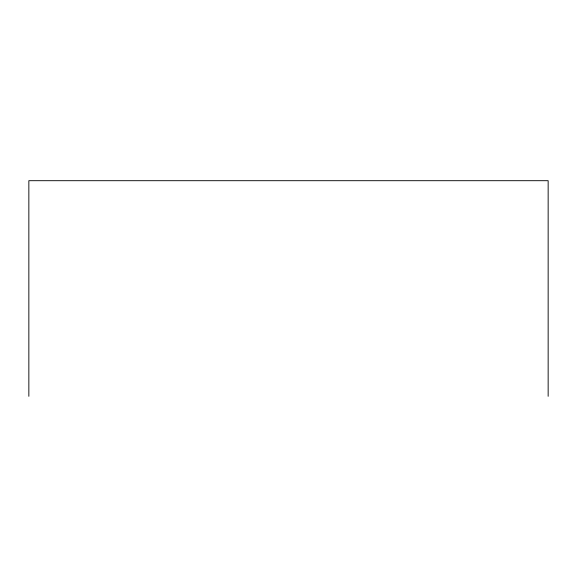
<?xml version="1.0" encoding="UTF-8"?>
<svg xmlns="http://www.w3.org/2000/svg" width="577" height="577" viewBox="0 0 577 577"><rect width="100%" height="100%" fill="white"/><g stroke="black" fill="none" stroke-linecap="round" stroke-linejoin="round"><path stroke-width="0.87" d="M548.15 396.305L548.15 180.695L28.85 180.695L28.85 396.305"/></g></svg>
